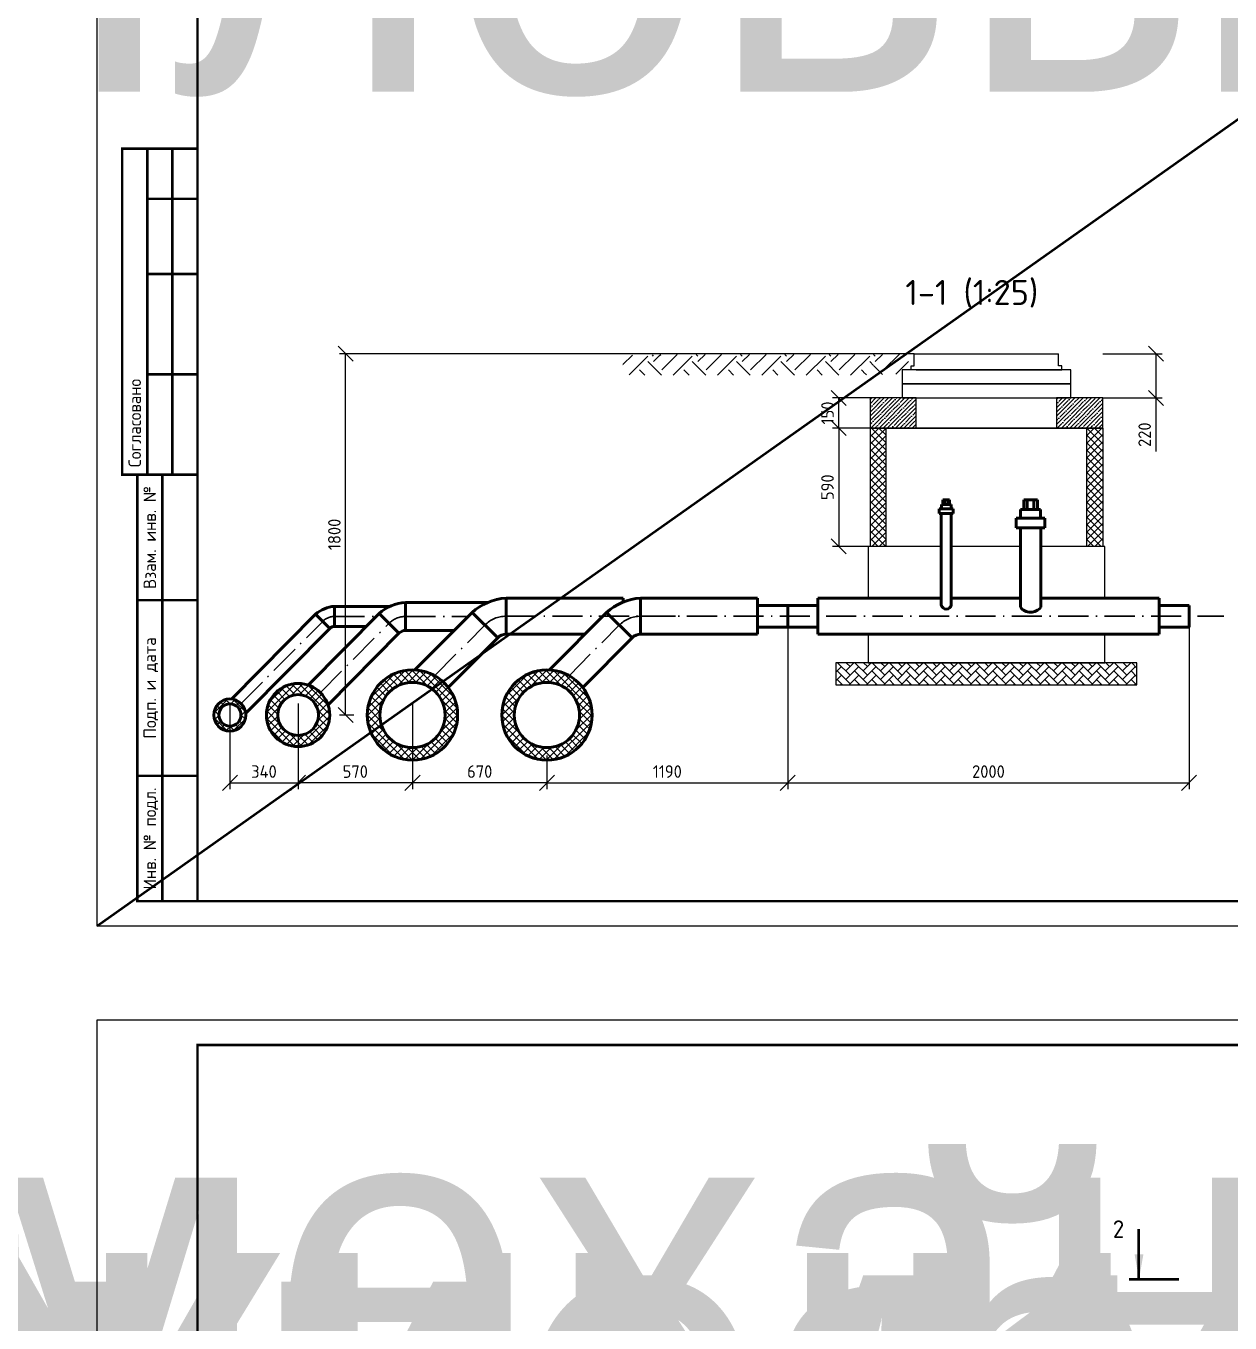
# Model space of a CAD drawing. Header units: metres. Extents: x 1981 to 7362, y 1229 to 3678.
# Drawn here: x 4073.4 to 4313.4, y 2326.5 to 2585 of the extents above; entities that cross this region are included whole.
import ezdxf
from ezdxf.enums import TextEntityAlignment as Align

# ---------------------------------------------------------------- set-up
doc = ezdxf.new("R2018")
doc.units = ezdxf.units.M
doc.linetypes.add('ACAD_ISO10W100', pattern=[18.5, 12, -3, 0.5, -3])
doc.layers.add('Основной', color=255, linetype='Continuous', lineweight=50)
doc.layers.add('Форматы', color=7, linetype='Continuous')
doc.styles.add('-ISOCPEUR-', font='isocpeur.ttf')
doc.styles.add('GOST', font='GOST.shx', dxfattribs={"oblique": 15})
doc.styles.add('GOST-2.304_Type-B', font='GOST Common.ttf')
doc.styles.get("Standard").update_dxf_attribs({"font": 'GOST Common.ttf'})
doc.dimstyles.new('Копия М 1 к 25', dxfattribs={"dimtxt": 3.5, "dimasz": 3, "dimexe": 1.25, "dimexo": 0, "dimgap": 1, "dimtad": 1, "dimdec": 0, "dimlfac": 25, "dimzin": 0, "dimdsep": 46, "dimtxsty": 'GOST', "dimblk": 'OBLIQUE', "dimcen": 5, "dimclrd": 256, "dimclre": 256, "dimclrt": 256, "dimazin": 2, "dimtfac": 1, "dimtdec": 0, "dimtmove": 0, "dimatfit": 3, "dimldrblk": 'NONE', "dimfxl": 1.25, "dimtolj": 1, "dimtzin": 0, "dimlwd": -1, "dimlwe": -1, "dimarcsym": 2})

# ---------------------------------------------------------------- blocks, each defined once
blk = doc.blocks.new('*U143')
at = {"style": 'GOST-2.304_Type-B'}
blk.add_attdef('РАЗРАБОТАЛ', text='', height=2.5, dxfattribs=at).set_placement((250.5, -264.22), align=Align.MIDDLE_LEFT)
at = {"style": 'GOST-2.304_Type-B', "flags": 8}
for tag, height, p in [('ДАТА', 2.5, (290.07, -264.4)), ('ЛИСТ', 3, (386.39, -271.92)), ('ЛИСТОВ', 3, (403.89, -271.92)), ('ФОРМАТ', 3, (380.97, -294.75))]:
    blk.add_attdef(tag, text='', height=height, dxfattribs=at).set_placement(p, align=Align.MIDDLE_CENTER)
at = {"style": 'GOST-2.304_Type-B'}
blk.add_attdef('ПРОВЕРИЛ', (250.75, -270.73), '', height=2.5, dxfattribs=at)
at = {"lineweight": 30, "flags": 104}
for tag, p in [('ТЕПЛОВЫЕ_СЕТИ', (330, -269.5)), ('ИМЯ_ЧЕРТЕЖА', (330, -284.5))]:
    blk.add_attdef(tag, text='', height=3, dxfattribs=at).set_placement(p, align=Align.MIDDLE_CENTER)
blk = doc.blocks.new('*U145')
blk.add_lwpolyline([(0, 123), (594, 123), (594, -297), (0, -297)], close=True)
at = {"const_width": 0.5}
blk.add_lwpolyline([(20, 118), (589, 118), (589, -292), (20, -292)], close=True, dxfattribs=at)
for points in [[(20, -207), (5, -207), (5, -142), (20, -142)], [(10, -142), (10, -207)], [(15, -142), (15, -207)], [(10, -152), (20, -152)], [(10, -167), (20, -167)], [(10, -187), (20, -187)], [(20, -292), (8, -292), (8, -207), (20, -207)], [(13, -207), (13, -292)], [(8, -232), (20, -232)], [(8, -267), (20, -267)]]:
    blk.add_lwpolyline(points, dxfattribs=at)
at = {"style": 'GOST-2.304_Type-B'}
blk.add_text('Согласовано', height=2.5, rotation=90, dxfattribs=at).set_placement((7.5, -205.5), align=Align.MIDDLE_LEFT)
for s, p in [('Взам. инв. №', (10.5, -219.5)), ('Подп. и дата', (10.5, -249.5)), ('Инв. № подл.', (10.5, -279.5))]:
    blk.add_text(s, height=2.5, rotation=90, dxfattribs=at).set_placement(p, align=Align.MIDDLE_CENTER)
blk.add_attdef('РАЗРАБОТАЛ', text='', height=2.5, dxfattribs=at).set_placement((424.5, -264.22), align=Align.MIDDLE_LEFT)
at = {"style": 'GOST-2.304_Type-B', "flags": 8}
for tag, height, p in [('ДАТА', 2.5, (464.07, -264.4)), ('ЛИСТ', 3, (560.39, -271.92)), ('ЛИСТОВ', 3, (577.89, -271.92)), ('ФОРМАТ', 3, (554.97, -294.75))]:
    blk.add_attdef(tag, text='', height=height, dxfattribs=at).set_placement(p, align=Align.MIDDLE_CENTER)
at = {"style": 'GOST-2.304_Type-B'}
blk.add_attdef('ПРОВЕРИЛ', (424.75, -270.73), '', height=2.5, dxfattribs=at)
at = {"lineweight": 30, "flags": 104}
for tag, p in [('ТЕПЛОВЫЕ_СЕТИ', (504, -269.5)), ('ИМЯ_ЧЕРТЕЖА', (504, -284.5))]:
    blk.add_attdef(tag, text='', height=3, dxfattribs=at).set_placement(p, align=Align.MIDDLE_CENTER)
blk = doc.blocks.new('_Oblique')
at = {"color": 0, "linetype": 'ByBlock', "lineweight": -2}
blk.add_line((-0.5, -0.5), (0.5, 0.5), dxfattribs=at)
blk = doc.blocks.new('*D122')
at = {"transparency": 16777216}
for p, q in [((4241.6, 2504.91), (4234.12, 2504.91)), ((4235.37, 2504.91), (4235.37, 2481.31)), ((4241.6, 2481.31), (4234.12, 2481.31))]:
    blk.add_line(p, q, dxfattribs=at)
at = {"layer": 'Defpoints', "color": 0, "lineweight": 50, "transparency": 16777216}
for p in [(4241.6, 2504.91), (4235.37, 2481.31), (4241.6, 2481.31)]:
    blk.add_point(p, dxfattribs=at)
at = {"transparency": 16777216, "xscale": 3, "yscale": 3, "zscale": 3}
for p, rotation in [((4235.37, 2504.91), 90), ((4235.37, 2481.31), 270)]:
    blk.add_blockref('_Oblique', p, dxfattribs=dict(at, rotation=rotation))
at = {"lineweight": 35, "transparency": 16777216, "insert": (4233.12, 2493.11), "char_height": 2.5, "attachment_point": 5, "rotation": 90}
blk.add_mtext('\\A1;590', dxfattribs=at)
blk = doc.blocks.new('_None')
blk = doc.blocks.new('*D124')
at = {"transparency": 16777216}
for p, q in [((4241.6, 2510.91), (4234.12, 2510.91)), ((4235.37, 2504.91), (4235.37, 2510.91)), ((4241.6, 2504.91), (4234.12, 2504.91))]:
    blk.add_line(p, q, dxfattribs=at)
at = {"layer": 'Defpoints', "color": 0, "lineweight": 50, "transparency": 16777216}
for p in [(4235.37, 2510.91), (4241.6, 2510.91), (4241.6, 2504.91)]:
    blk.add_point(p, dxfattribs=at)
at = {"transparency": 16777216, "xscale": 3, "yscale": 3, "zscale": 3}
for p, rotation in [((4235.37, 2510.91), 90), ((4235.37, 2504.91), 270)]:
    blk.add_blockref('_Oblique', p, dxfattribs=dict(at, rotation=rotation))
at = {"lineweight": 35, "transparency": 16777216, "insert": (4233.12, 2507.91), "char_height": 2.5, "attachment_point": 5, "rotation": 90}
blk.add_mtext('\\A1;150', dxfattribs=at)
blk = doc.blocks.new('*D123')
at = {"transparency": 16777216}
for p, q in [((4192.16, 2519.71), (4135.83, 2519.71)), ((4137.08, 2447.71), (4137.08, 2519.71)), ((4138.68, 2447.71), (4135.83, 2447.71))]:
    blk.add_line(p, q, dxfattribs=at)
at = {"layer": 'Defpoints', "color": 0, "lineweight": 50, "transparency": 16777216}
for p in [(4137.08, 2519.71), (4192.16, 2519.71), (4138.68, 2447.71)]:
    blk.add_point(p, dxfattribs=at)
at = {"transparency": 16777216, "xscale": 3, "yscale": 3, "zscale": 3}
for p, rotation in [((4137.08, 2519.71), 90), ((4137.08, 2447.71), 270)]:
    blk.add_blockref('_Oblique', p, dxfattribs=dict(at, rotation=rotation))
at = {"lineweight": 35, "transparency": 16777216, "insert": (4134.83, 2483.71), "char_height": 2.5, "attachment_point": 5, "rotation": 90}
blk.add_mtext('\\A1;1800', dxfattribs=at)
blk = doc.blocks.new('*D125')
at = {"transparency": 16777216}
for p, q in [((4288, 2519.71), (4299.84, 2519.71)), ((4298.59, 2519.71), (4298.59, 2510.91)), ((4288, 2510.91), (4299.84, 2510.91)), ((4298.59, 2510.91), (4298.59, 2500.21))]:
    blk.add_line(p, q, dxfattribs=at)
at = {"layer": 'Defpoints', "color": 0, "lineweight": 50, "transparency": 16777216}
for p in [(4288, 2519.71), (4298.59, 2519.71), (4288, 2510.91)]:
    blk.add_point(p, dxfattribs=at)
at = {"transparency": 16777216, "xscale": 3, "yscale": 3, "zscale": 3}
for p, rotation in [((4298.59, 2519.71), 90), ((4298.59, 2510.91), 270)]:
    blk.add_blockref('_Oblique', p, dxfattribs=dict(at, rotation=rotation))
at = {"lineweight": 35, "transparency": 16777216, "insert": (4296.34, 2503.58), "char_height": 2.5, "attachment_point": 5, "rotation": 90}
blk.add_mtext('\\A1;220', dxfattribs=at)
blk = doc.blocks.new('*D126')
at = {"transparency": 16777216}
for p, q in [((4225.2, 2465.25), (4225.2, 2432.94)), ((4177.2, 2437.33), (4177.2, 2432.94)), ((4177.2, 2434.19), (4225.2, 2434.19))]:
    blk.add_line(p, q, dxfattribs=at)
at = {"layer": 'Defpoints', "color": 0, "lineweight": 50, "transparency": 16777216}
for p in [(4225.2, 2465.25), (4177.2, 2437.33), (4225.2, 2434.19)]:
    blk.add_point(p, dxfattribs=at)
at = {"transparency": 16777216, "xscale": 3, "yscale": 3, "zscale": 3, "rotation": 180}
blk.add_blockref('_Oblique', (4177.2, 2434.19), dxfattribs=at)
at = {"transparency": 16777216, "xscale": 3, "yscale": 3, "zscale": 3}
blk.add_blockref('_Oblique', (4225.2, 2434.19), dxfattribs=at)
at = {"lineweight": 35, "transparency": 16777216, "insert": (4201.2, 2436.44), "char_height": 2.5, "attachment_point": 5}
blk.add_mtext('\\A1;1190', dxfattribs=at)
blk = doc.blocks.new('*D127')
at = {"transparency": 16777216}
for p, q in [((4225.2, 2465.25), (4225.2, 2432.94)), ((4305.2, 2465.25), (4305.2, 2432.94)), ((4225.2, 2434.19), (4305.2, 2434.19))]:
    blk.add_line(p, q, dxfattribs=at)
at = {"layer": 'Defpoints', "color": 0, "lineweight": 50, "transparency": 16777216}
for p in [(4225.2, 2465.25), (4305.2, 2465.25), (4305.2, 2434.19)]:
    blk.add_point(p, dxfattribs=at)
at = {"transparency": 16777216, "xscale": 3, "yscale": 3, "zscale": 3, "rotation": 180}
blk.add_blockref('_Oblique', (4225.2, 2434.19), dxfattribs=at)
at = {"transparency": 16777216, "xscale": 3, "yscale": 3, "zscale": 3}
blk.add_blockref('_Oblique', (4305.2, 2434.19), dxfattribs=at)
at = {"lineweight": 35, "transparency": 16777216, "insert": (4265.2, 2436.44), "char_height": 2.5, "attachment_point": 5}
blk.add_mtext('\\A1;2000', dxfattribs=at)
blk = doc.blocks.new('*D129')
at = {"transparency": 16777216}
for p, q in [((4150.4, 2439.62), (4150.4, 2432.94)), ((4177.2, 2439.62), (4177.2, 2432.94)), ((4177.2, 2434.19), (4150.4, 2434.19))]:
    blk.add_line(p, q, dxfattribs=at)
at = {"layer": 'Defpoints', "color": 0, "lineweight": 50, "transparency": 16777216}
for p in [(4150.4, 2439.62), (4177.2, 2439.62), (4150.4, 2434.19)]:
    blk.add_point(p, dxfattribs=at)
at = {"transparency": 16777216, "xscale": 3, "yscale": 3, "zscale": 3, "rotation": 180}
blk.add_blockref('_Oblique', (4150.4, 2434.19), dxfattribs=at)
at = {"transparency": 16777216, "xscale": 3, "yscale": 3, "zscale": 3}
blk.add_blockref('_Oblique', (4177.2, 2434.19), dxfattribs=at)
at = {"lineweight": 35, "transparency": 16777216, "insert": (4163.8, 2436.44), "char_height": 2.5, "attachment_point": 5}
blk.add_mtext('\\A1;670', dxfattribs=at)
blk = doc.blocks.new('*D130')
at = {"transparency": 16777216}
for p, q in [((4127.6, 2450), (4127.6, 2432.94)), ((4150.4, 2450), (4150.4, 2432.94)), ((4150.4, 2434.19), (4127.6, 2434.19))]:
    blk.add_line(p, q, dxfattribs=at)
at = {"layer": 'Defpoints', "color": 0, "lineweight": 50, "transparency": 16777216}
for p in [(4127.6, 2450), (4150.4, 2450), (4127.6, 2434.19)]:
    blk.add_point(p, dxfattribs=at)
at = {"transparency": 16777216, "xscale": 3, "yscale": 3, "zscale": 3, "rotation": 180}
blk.add_blockref('_Oblique', (4127.6, 2434.19), dxfattribs=at)
at = {"transparency": 16777216, "xscale": 3, "yscale": 3, "zscale": 3}
blk.add_blockref('_Oblique', (4150.4, 2434.19), dxfattribs=at)
at = {"lineweight": 35, "transparency": 16777216, "insert": (4139, 2436.44), "char_height": 2.5, "attachment_point": 5}
blk.add_mtext('\\A1;570', dxfattribs=at)
blk = doc.blocks.new('*D131')
at = {"transparency": 16777216}
for p, q in [((4114, 2450), (4114, 2432.94)), ((4127.6, 2450), (4127.6, 2432.94)), ((4114, 2434.19), (4127.6, 2434.19))]:
    blk.add_line(p, q, dxfattribs=at)
at = {"layer": 'Defpoints', "color": 0, "lineweight": 50, "transparency": 16777216}
for p in [(4114, 2450), (4127.6, 2450), (4127.6, 2434.19)]:
    blk.add_point(p, dxfattribs=at)
at = {"transparency": 16777216, "xscale": 3, "yscale": 3, "zscale": 3, "rotation": 180}
blk.add_blockref('_Oblique', (4114, 2434.19), dxfattribs=at)
at = {"transparency": 16777216, "xscale": 3, "yscale": 3, "zscale": 3}
blk.add_blockref('_Oblique', (4127.6, 2434.19), dxfattribs=at)
at = {"lineweight": 35, "transparency": 16777216, "insert": (4120.8, 2436.44), "char_height": 2.5, "attachment_point": 5}
blk.add_mtext('\\A1;340', dxfattribs=at)
blk = doc.blocks.new('*U163')
at = {"style": 'GOST-2.304_Type-B'}
blk.add_attdef('РАЗРАБОТАЛ', text='', height=2.5, dxfattribs=at).set_placement((250.5, -264.22), align=Align.MIDDLE_LEFT)
at = {"style": 'GOST-2.304_Type-B', "flags": 8}
for tag, height, p in [('ДАТА', 2.5, (290.07, -264.4)), ('ЛИСТ', 3, (386.39, -271.92)), ('ЛИСТОВ', 3, (403.89, -271.92)), ('ФОРМАТ', 3, (380.97, -294.75))]:
    blk.add_attdef(tag, text='', height=height, dxfattribs=at).set_placement(p, align=Align.MIDDLE_CENTER)
at = {"style": 'GOST-2.304_Type-B'}
blk.add_attdef('ПРОВЕРИЛ', (250.75, -270.73), '', height=2.5, dxfattribs=at)
at = {"lineweight": 30, "flags": 104}
for tag, p in [('ТЕПЛОВЫЕ_СЕТИ', (330, -269.5)), ('ИМЯ_ЧЕРТЕЖА', (330, -284.5))]:
    blk.add_attdef(tag, text='', height=3, dxfattribs=at).set_placement(p, align=Align.MIDDLE_CENTER)
blk = doc.blocks.new('*U142')
at = {"style": 'GOST-2.304_Type-B'}
blk.add_attdef('РАЗРАБОТАЛ', text='', height=2.5, dxfattribs=at).set_placement((40.5, -264.22), align=Align.MIDDLE_LEFT)
at = {"style": 'GOST-2.304_Type-B', "flags": 8}
for tag, height, p in [('ДАТА', 2.5, (80.07, -264.4)), ('ЛИСТ', 3, (176.39, -271.92)), ('ЛИСТОВ', 3, (193.89, -271.92)), ('ФОРМАТ', 3, (170.97, -294.75))]:
    blk.add_attdef(tag, text='', height=height, dxfattribs=at).set_placement(p, align=Align.MIDDLE_CENTER)
at = {"style": 'GOST-2.304_Type-B'}
blk.add_attdef('ПРОВЕРИЛ', (40.75, -270.73), '', height=2.5, dxfattribs=at)
at = {"lineweight": 30, "flags": 104}
for tag, p in [('ТЕПЛОВЫЕ_СЕТИ', (120, -269.5)), ('ИМЯ_ЧЕРТЕЖА', (120, -284.5))]:
    blk.add_attdef(tag, text='', height=3, dxfattribs=at).set_placement(p, align=Align.MIDDLE_CENTER)

msp = doc.modelspace()

# ---------------------------------------------------------------- hatches: boundary and pattern name
h = msp.add_hatch()
h.set_pattern_fill('EARTH', color=256, scale=25, angle=45, style=0)
h.set_pattern_definition([(45, (-129697.7584, 586266.826), (0, 8.838834765), [6.25, -6.25]), (45, (-129699.4157, 586268.483), (0, 8.838834765), [6.25, -6.25]), (45, (-129701.073, 586270.1405), (0, 8.838834765), [6.25, -6.25]), (135, (-129701.073, 586271.2454), (-8.838834765, 9e-16), [6.25, -6.25]), (135, (-129699.4157, 586272.9027), (-8.838834765, 9e-16), [6.25, -6.25]), (135, (-129697.7584, 586274.56), (-8.838834765, 9e-16), [6.25, -6.25])])
h.paths.add_polyline_path([(4192.132, 2519.239), (4192.265, 2519.034), (4192.377, 2515.544), (4192.221, 2515.82)])
h.paths.add_polyline_path([(4199.668, 2519.467), (4192.173, 2519.45), (4192.221, 2515.501), (4199.668, 2515.436)])
h.paths.add_polyline_path([(4245.744, 2519.575), (4199.668, 2519.575), (4199.668, 2515.436), (4239.241, 2515.436)])
h.paths.add_polyline_path([(4250.424, 2519.71), (4246.309, 2519.71), (4239.241, 2515.436), (4247.428, 2515.661)])
h = msp.add_hatch()
h.set_pattern_fill('ANSI35', scale=0.184)
h.set_pattern_definition([(45, (596.7142, 723.7579), (-0.82618356, 0.82618356), []), (45, (597.5404, 723.7579), (-0.82618356, 0.82618356), [1.4605, -0.2921, 0, -0.2921])])
h.paths.add_polyline_path([(4241.598, 2510.91), (4241.598, 2504.91), (4250.798, 2504.91), (4250.798, 2510.91)])
h.paths.add_polyline_path([(4278.798, 2504.91), (4287.998, 2504.91), (4287.998, 2510.91), (4278.798, 2510.91)])
h = msp.add_hatch()
h.set_pattern_fill('ANSI37', scale=0.33)
h.set_pattern_definition([(45, (-373.7727, 1430.6517), (-0.74087113, 0.74087113), []), (135, (-373.7727, 1430.6517), (-0.74087113, -0.74087113), [])])
h.paths.add_polyline_path([(4241.598, 2481.31), (4244.798, 2481.31), (4244.798, 2504.91), (4241.598, 2504.91)])
h.paths.add_polyline_path([(4284.798, 2481.31), (4287.998, 2481.31), (4287.998, 2504.91), (4284.798, 2504.91)])
at = {"lineweight": 25}
h = msp.add_hatch(dxfattribs=at)
h.set_pattern_fill('ANSI37', color=256, scale=0.33)
h.set_pattern_definition([(45, (393.4272, -21.6826), (-0.74087113, 0.74087113), []), (135, (393.4272, -21.6826), (-0.74087113, -0.74087113), [])])
h.paths.add_polyline_path([(4168.198, 2447.71, 1), (4186.198, 2447.71, 1)])
h.paths.add_polyline_path([(4183.698, 2447.71, -1), (4170.698, 2447.71, -1)], flags=16)
h.paths.add_polyline_path([(4159.398, 2447.71, 1), (4141.398, 2447.71, 1)])
h.paths.add_polyline_path([(4143.898, 2447.71, -1), (4156.898, 2447.71, -1)], flags=16)
h.paths.add_polyline_path([(4121.301, 2447.71, 1), (4133.901, 2447.71, 1)])
h.paths.add_polyline_path([(4123.541, 2447.71, -1), (4131.661, 2447.71, -1)], flags=16)
h.paths.add_polyline_path([(4110.801, 2447.71, 1), (4117.201, 2447.71, 1)])
h.paths.add_polyline_path([(4111.801, 2447.71, -1), (4116.201, 2447.71, -1)], flags=16)
h = msp.add_hatch()
h.set_pattern_fill('AR-HBONE', scale=0.012)
h.set_pattern_definition([(45, (-373.7727, 1442.6517), (0, 1.72420918), [3.6576, -1.2192]), (135, (-372.9106, 1443.5138), (2e-16, 1.72420918), [3.6576, -1.2192])])
h.paths.add_polyline_path([(4294.798, 2453.71), (4294.798, 2458.11), (4234.798, 2458.11), (4234.798, 2453.71)])
at = {"layer": 'Основной'}
msp.add_hatch(color=256, dxfattribs=at).paths.add_polyline_path([(4295.21, 2335.254), (4294.329, 2340.254), (4296.092, 2340.254)], flags=0)

# ---------------------------------------------------------------- linework, layer by layer
at = {"color": 0, "linetype": 'ByBlock'}
msp.add_line((4250.424, 2519.71), (4192.163, 2519.71), dxfattribs=at)
at = {"color": 7}
for p, q in [((4250.424, 2517.31), (4250.424, 2519.71)), ((4250.424, 2519.71), (4279.172, 2519.71)), ((4279.172, 2517.31), (4279.172, 2519.71)), ((4249.798, 2516.51), (4249.798, 2517.31)), ((4249.798, 2517.31), (4250.424, 2517.31)), ((4250.798, 2516.51), (4249.798, 2516.51)), ((4250.798, 2516.51), (4278.798, 2516.51)), ((4278.798, 2516.51), (4279.798, 2516.51)), ((4279.798, 2517.31), (4279.172, 2517.31)), ((4279.798, 2516.51), (4279.798, 2517.31)), ((4250.798, 2504.91), (4250.798, 2510.91)), ((4250.798, 2510.91), (4278.798, 2510.91)), ((4278.798, 2510.91), (4278.798, 2504.91)), ((4287.998, 2504.91), (4241.598, 2504.91)), ((4241.598, 2504.91), (4241.598, 2481.31)), ((4244.798, 2481.31), (4244.798, 2504.91)), ((4250.798, 2504.91), (4278.798, 2504.91)), ((4284.798, 2481.31), (4284.798, 2504.91)), ((4287.998, 2504.91), (4287.998, 2481.31))]:
    msp.add_line(p, q, dxfattribs=at)
for p, q in [((4250.798, 2504.91), (4241.598, 2504.91)), ((4287.998, 2504.91), (4278.798, 2504.91))]:
    msp.add_line(p, q)
at = {"color": 5, "lineweight": 60}
for p, q in [((4255.822, 2488.819), (4255.822, 2489.645)), ((4255.822, 2489.645), (4256.798, 2489.645)), ((4256.137, 2489.645), (4256.137, 2490.61)), ((4256.798, 2490.61), (4256.137, 2490.61)), ((4256.467, 2490.61), (4256.467, 2489.645)), ((4257.459, 2490.61), (4256.798, 2490.61)), ((4257.774, 2489.645), (4256.798, 2489.645)), ((4256.798, 2489.645), (4256.798, 2489.645)), ((4257.128, 2490.61), (4257.128, 2489.645)), ((4257.459, 2489.645), (4257.459, 2490.61)), ((4257.774, 2488.819), (4257.774, 2489.645)), ((4272.249, 2488.642), (4272.249, 2490.61)), ((4273.598, 2490.61), (4272.249, 2490.61)), ((4272.923, 2490.61), (4272.923, 2488.642)), ((4274.947, 2490.61), (4273.598, 2490.61)), ((4274.272, 2490.61), (4274.272, 2488.642)), ((4274.947, 2488.642), (4274.947, 2490.61)), ((4255.392, 2488.406), (4255.392, 2488.819)), ((4255.392, 2488.819), (4256.798, 2488.819)), ((4255.392, 2487.855), (4255.392, 2488.406)), ((4256.798, 2487.855), (4255.392, 2487.855)), ((4255.806, 2487.855), (4255.392, 2487.855)), ((4256.798, 2488.819), (4255.475, 2488.819)), ((4255.806, 2487.855), (4255.806, 2469.679)), ((4258.203, 2488.819), (4256.798, 2488.819)), ((4256.798, 2488.819), (4258.12, 2488.819)), ((4256.798, 2487.855), (4258.203, 2487.855)), ((4257.79, 2487.855), (4258.203, 2487.855)), ((4257.79, 2487.855), (4257.79, 2469.679)), ((4258.203, 2488.406), (4258.203, 2488.819)), ((4258.203, 2487.855), (4258.203, 2488.406)), ((4270.73, 2486.113), (4270.73, 2486.956)), ((4270.73, 2486.956), (4273.598, 2486.956)), ((4273.598, 2486.956), (4270.899, 2486.956)), ((4271.607, 2486.956), (4271.607, 2488.642)), ((4271.607, 2488.642), (4273.598, 2488.642)), ((4275.589, 2488.642), (4273.598, 2488.642)), ((4273.598, 2488.642), (4273.598, 2488.642)), ((4276.466, 2486.956), (4273.598, 2486.956)), ((4273.598, 2486.956), (4276.296, 2486.956)), ((4275.589, 2486.956), (4275.589, 2488.642)), ((4276.466, 2486.113), (4276.466, 2486.956)), ((4270.73, 2484.988), (4270.73, 2486.113)), ((4273.598, 2484.988), (4270.73, 2484.988)), ((4271.573, 2484.988), (4270.73, 2484.988)), ((4271.573, 2484.988), (4271.573, 2469.182)), ((4273.598, 2484.988), (4276.466, 2484.988)), ((4275.622, 2484.988), (4276.466, 2484.988)), ((4275.622, 2484.988), (4275.622, 2469.182)), ((4276.466, 2484.988), (4276.466, 2486.113)), ((4219.198, 2471.01), (4195.846, 2471.01)), ((4195.846, 2471.01), (4195.877, 2463.81)), ((4219.198, 2463.81), (4219.198, 2471.01)), ((4225.198, 2469.57), (4219.198, 2469.57)), ((4225.198, 2465.25), (4225.198, 2469.57)), ((4225.198, 2465.25), (4225.198, 2469.57)), ((4225.198, 2469.57), (4231.198, 2469.57)), ((4231.198, 2463.81), (4231.198, 2471.01)), ((4231.198, 2471.01), (4255.806, 2471.01)), ((4257.79, 2471.01), (4271.573, 2471.01)), ((4275.622, 2471.01), (4299.198, 2471.01)), ((4299.198, 2463.81), (4299.198, 2471.01)), ((4305.198, 2469.57), (4299.198, 2469.57)), ((4305.198, 2465.25), (4305.198, 2469.57)), ((4177.695, 2456.696), (4189.07, 2468.169)), ((4189.07, 2468.169), (4194.183, 2463.1)), ((4219.198, 2463.81), (4195.846, 2463.81)), ((4219.198, 2465.25), (4225.198, 2465.25)), ((4231.198, 2465.25), (4225.198, 2465.25)), ((4231.198, 2463.81), (4299.198, 2463.81)), ((4299.198, 2465.25), (4305.198, 2465.25)), ((4184.346, 2453.178), (4194.183, 2463.1))]:
    msp.add_line(p, q, dxfattribs=at)
at = {"color": 6, "lineweight": 60}
for p, q in [((4145.868, 2469.365), (4134.855, 2469.365)), ((4134.855, 2469.365), (4134.872, 2465.365)), ((4114.339, 2450.892), (4131.09, 2467.787)), ((4131.09, 2467.787), (4133.931, 2464.971)), ((4117.18, 2448.075), (4133.931, 2464.971)), ((4141.165, 2465.365), (4134.855, 2465.365))]:
    msp.add_line(p, q, dxfattribs=at)
at = {"color": 4, "lineweight": 60}
for p, q in [((4165.416, 2470.16), (4149, 2470.163)), ((4149, 2470.163), (4149.024, 2464.567)), ((4129.588, 2453.688), (4143.733, 2467.955)), ((4143.733, 2467.955), (4147.707, 2464.015)), ((4133.562, 2449.748), (4147.707, 2464.015)), ((4158.696, 2464.567), (4149, 2464.567))]:
    msp.add_line(p, q, dxfattribs=at)
at = {"lineweight": 60}
for p, q in [((4192.395, 2471.01), (4169.043, 2471.01)), ((4169.043, 2471.01), (4169.074, 2463.81)), ((4192.395, 2470.232), (4192.395, 2471.01)), ((4150.892, 2456.696), (4162.267, 2468.169)), ((4162.267, 2468.169), (4167.38, 2463.1)), ((4184.748, 2463.81), (4169.043, 2463.81)), ((4157.543, 2453.178), (4167.38, 2463.1))]:
    msp.add_line(p, q, dxfattribs=at)
at = {"color": 3, "linetype": 'ACAD_ISO10W100', "lineweight": 35, "ltscale": 0.5}
for p, q in [((4116.254, 2449.982), (4132.51, 2466.379)), ((4134.863, 2467.365), (4143.148, 2467.365)), ((4149.012, 2467.365), (4161.47, 2467.365)), ((4169.059, 2467.41), (4202.977, 2467.41)), ((4195.862, 2467.41), (4312.098, 2467.41)), ((4132.036, 2452.184), (4145.72, 2465.985)), ((4154.821, 2455.546), (4164.824, 2465.634)), ((4181.625, 2455.546), (4191.627, 2465.634))]:
    msp.add_line(p, q, dxfattribs=at)
at = {"lineweight": 50}
msp.add_lwpolyline([(4681.543, 2825.599), (4087.543, 2405.599)], dxfattribs=at)
at = {"color": 7}
for points in [[(4281.598, 2516.51), (4247.998, 2516.51), (4247.998, 2513.71), (4281.598, 2513.71)], [(4281.598, 2513.71), (4247.998, 2513.71), (4247.998, 2510.91), (4281.598, 2510.91)], [(4234.798, 2453.71), (4294.798, 2453.71), (4294.798, 2458.11), (4234.798, 2458.11)]]:
    msp.add_lwpolyline(points, close=True, dxfattribs=at)
for points in [[(4250.798, 2510.91), (4241.598, 2510.91), (4241.598, 2504.91), (4250.798, 2504.91)], [(4278.798, 2504.91), (4287.998, 2504.91), (4287.998, 2510.91), (4278.798, 2510.91)], [(4255.806, 2481.31), (4241.198, 2481.31), (4241.198, 2471.01)], [(4271.573, 2481.31), (4257.79, 2481.31)], [(4288.398, 2471.01), (4288.398, 2481.31), (4275.622, 2481.31)], [(4241.198, 2463.81), (4241.198, 2458.11), (4288.398, 2458.11), (4288.398, 2463.81)]]:
    msp.add_lwpolyline(points, dxfattribs=at)
at = {"lineweight": 60}
for radius in [9, 6.5]:
    msp.add_circle((4150.398, 2447.71), radius, dxfattribs=at)
at = {"color": 5, "lineweight": 60}
for radius in [9, 6.5]:
    msp.add_circle((4177.198, 2447.71), radius, dxfattribs=at)
at = {"color": 4, "lineweight": 60}
for radius in [6.3, 4.06]:
    msp.add_circle((4127.601, 2447.71), radius, dxfattribs=at)
at = {"color": 6, "lineweight": 60}
for radius in [3.2, 2.2]:
    msp.add_circle((4114.001, 2447.71), radius, dxfattribs=at)
for centre, radius, start, end in [((4135.246, 2463.152), 6.225, 93.60635, 131.88497), ((4134.907, 2463.962), 1.404, 91.43253, 134.05879)]:
    msp.add_arc(centre, radius, start, end, dxfattribs=at)
at = {"color": 4, "lineweight": 60}
for centre, radius, start, end in [((4149.548, 2461.471), 8.71, 93.60635, 131.88497), ((4149.073, 2462.603), 1.964, 91.43253, 134.05879)]:
    msp.add_arc(centre, radius, start, end, dxfattribs=at)
at = {"lineweight": 60}
for centre, radius, start, end in [((4169.748, 2459.827), 11.205, 93.60635, 131.88497), ((4169.137, 2461.284), 2.527, 91.43253, 134.05879)]:
    msp.add_arc(centre, radius, start, end, dxfattribs=at)
at = {"color": 5, "lineweight": 60}
for centre, radius, start, end in [((4196.551, 2459.827), 11.205, 93.60635, 131.88497), ((4256.798, 2469.836), 1.005, 189.00708, 350.99292), ((4273.598, 2470.765), 2.569, 218.00711, 321.99289), ((4195.941, 2461.284), 2.527, 91.43253, 134.05879)]:
    msp.add_arc(centre, radius, start, end, dxfattribs=at)
at = {"color": 3, "linetype": 'ACAD_ISO10W100', "lineweight": 35, "ltscale": 0.5}
for centre, radius in [((4134.877, 2464.032), 3.333), ((4149.032, 2462.701), 4.664), ((4169.085, 2461.41), 6), ((4195.888, 2461.41), 6)]:
    msp.add_arc(centre, radius, 90.24566, 135.24566, dxfattribs=at)
at = {"layer": 'Основной'}
msp.add_line((4295.21, 2335.254), (4295.21, 2345.254), dxfattribs=at)
msp.add_lwpolyline([(4303.21, 2335.254, 0.5, 0.5, 0), (4293.21, 2335.254, 0.5, 0.5, 0)], format="xyseb", dxfattribs=at)

# ---------------------------------------------------------------- block references
at = {"layer": 'Форматы'}
ref = msp.add_blockref('*U142', (2520.198, 2911.419), dxfattribs=at)
lines = msp.add_mtext('Тепломеханические решения тепловых сетей', dxfattribs={"layer": '0', "insert": (2640.198, 2641.919), "char_height": 70, "attachment_point": 1})
ref.add_attrib('ТЕПЛОВЫЕ_СЕТИ', '', (2640.198, 2641.919), dxfattribs={"flags": 104}).embed_mtext(lines)
for p in [(4087.543, 2702.599), (4087.543, 2263.953)]:
    msp.add_blockref('*U145', p, dxfattribs=at)
ref = msp.add_blockref('*U163', (3460.879, 2641.227), dxfattribs=at)
lines = msp.add_mtext('Дренажный колодец КД3', dxfattribs={"layer": '0', "insert": (3790.879, 2356.727), "char_height": 70, "attachment_point": 1})
ref.add_attrib('ИМЯ_ЧЕРТЕЖА', '', (3790.879, 2356.727), dxfattribs={"flags": 104}).embed_mtext(lines)
lines = msp.add_mtext('Тепломеханические решения тепловых сетей', dxfattribs={"layer": '0', "insert": (3790.879, 2371.727), "char_height": 70, "attachment_point": 1})
ref.add_attrib('ТЕПЛОВЫЕ_СЕТИ', '', (3790.879, 2371.727), dxfattribs={"flags": 104}).embed_mtext(lines)
ref = msp.add_blockref('*U143', (3013.291, 2620.512), dxfattribs=at)
lines = msp.add_mtext('План теплотрассы М1:500;\\PРазрез 1-1 М1:20; К1 (М1:50)', dxfattribs={"layer": '0', "insert": (3343.291, 2336.012), "char_height": 70, "attachment_point": 1})
ref.add_attrib('ИМЯ_ЧЕРТЕЖА', '', (3343.291, 2336.012), dxfattribs={"flags": 104}).embed_mtext(lines)
lines = msp.add_mtext('Тепломеханические решения тепловых сетей', dxfattribs={"layer": '0', "insert": (3343.291, 2351.012), "char_height": 70, "attachment_point": 1})
ref.add_attrib('ТЕПЛОВЫЕ_СЕТИ', '', (3343.291, 2351.012), dxfattribs={"flags": 104}).embed_mtext(lines)

# ---------------------------------------------------------------- texts
at = {"style": '-ISOCPEUR-'}
msp.add_text('1-1 (1:25)', height=5, dxfattribs=at).set_placement((4261.888, 2531.932), align=Align.MIDDLE_CENTER)
at = {"layer": 'Основной', "style": 'GOST-2.304_Type-B'}
msp.add_text('2', height=3.5, dxfattribs=at).set_placement((4289.985, 2343.504))

# ---------------------------------------------------------------- dimensions: what is measured, and where the dimension line sits
at = {"color": 18, "lineweight": 35, "true_color": 0x000000}
for base, p1, p2, angle, picture, middle in [((4137.082, 2519.71), (4138.679, 2447.71), (4192.163, 2519.71), 90, '*D123', (4134.832, 2483.71)), ((4235.367, 2481.31), (4241.598, 2504.91), (4241.598, 2481.31), 90, '*D122', (4233.117, 2493.11)), ((4127.601, 2434.188), (4114.001, 2449.999), (4127.601, 2449.999), 180, '*D131', (4120.801, 2436.438)), ((4127.601, 2434.188), (4150.398, 2449.999), (4127.601, 2449.999), 180, '*D130', (4138.999, 2436.438)), ((4150.398, 2434.188), (4177.198, 2439.616), (4150.398, 2439.616), 180, '*D129', (4163.798, 2436.438))]:
    dim = msp.add_linear_dim(base=base, p1=p1, p2=p2, angle=angle, dimstyle='Копия М 1 к 25', override={"dimtxt": 2.5, "dimtxsty": 'Standard'}, dxfattribs=at)
    dim.commit()
    dim.dimension.update_dxf_attribs({"geometry": picture, "text_midpoint": middle})
for base, p1, p2, picture, middle in [((4298.588, 2519.71), (4287.998, 2510.91), (4287.998, 2519.71), '*D125', (4298.588, 2503.585)), ((4235.367, 2510.91), (4241.598, 2504.91), (4241.598, 2510.91), '*D124', (4235.367, 2507.91))]:
    dim = msp.add_linear_dim(base=base, p1=p1, p2=p2, angle=90, dimstyle='Копия М 1 к 25', override={"dimtxt": 2.5, "dimtxsty": 'Standard'}, dxfattribs=at)
    dim.commit()
    dim.dimension.update_dxf_attribs({"geometry": picture, "text_midpoint": middle, "dimtype": 160})
dim = msp.add_linear_dim(base=(4225.198, 2434.188), p1=(4177.198, 2437.327), p2=(4225.198, 2465.25), text='1190', dimstyle='Копия М 1 к 25', override={"dimtxt": 2.5, "dimtxsty": 'Standard'}, dxfattribs=at)
dim.commit()
dim.dimension.update_dxf_attribs({"geometry": '*D126', "text_midpoint": (4201.198, 2436.438)})
dim = msp.add_linear_dim(base=(4305.198, 2434.188), p1=(4225.198, 2465.25), p2=(4305.198, 2465.25), dimstyle='Копия М 1 к 25', override={"dimtxt": 2.5, "dimtxsty": 'Standard'}, dxfattribs=at)
dim.commit()
dim.dimension.update_dxf_attribs({"geometry": '*D127', "text_midpoint": (4265.198, 2436.438)})

doc.saveas('drawing.dxf')
